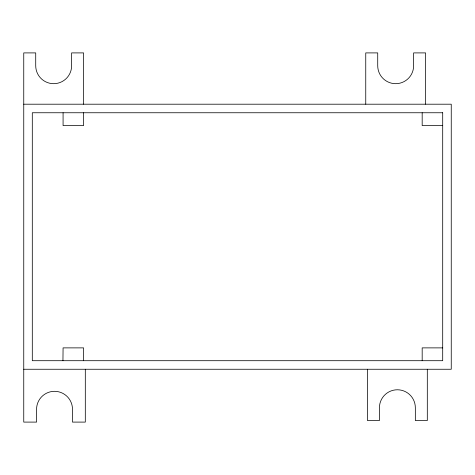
<?xml version="1.0" encoding="UTF-8"?>
<svg xmlns="http://www.w3.org/2000/svg" width="475" height="475" viewBox="0 0 475 475"><rect width="100%" height="100%" fill="white"/><g stroke="black" fill="none" stroke-linecap="round" stroke-linejoin="round"><path stroke-width="0.71" d="M62.943 360.703L63.08 347.878L83.6 347.878L83.6 360.703M23.75 104.203L451.25 104.203L451.25 369.253L23.75 369.253M442.7 125.578L422.18 125.578L422.18 112.753M442.7 347.878L422.18 347.878L422.18 360.703M427.31 369.253L427.31 420.553L415.34 420.553L415.34 407.728A17.955 17.955 0 0 0 397.385 389.773A17.955 17.955 0 0 0 379.43 407.728L379.43 420.553L367.46 420.553L367.46 369.253M425.6 104.203L425.6 52.903L413.63 52.903L413.63 65.728A17.955 17.955 0 0 1 395.675 83.683A17.955 17.955 0 0 1 377.72 65.728L377.72 52.903L365.75 52.903L365.75 104.203M85.31 369.253L85.31 422.097L72.485 422.097L72.485 409.272A17.955 17.955 0 0 0 54.53 391.317A17.955 17.955 0 0 0 36.575 409.272L36.575 422.097L23.75 422.097L23.75 52.903L35.72 52.903L35.72 65.728A17.955 17.955 0 0 0 53.675 83.683A17.955 17.955 0 0 0 71.63 65.728L71.63 52.903L83.6 52.903L83.6 104.203M83.6 112.753L83.6 125.578L63.08 125.578L63.08 112.753M442.7 112.753L32.3 112.753L32.3 360.703L442.7 360.703L442.7 112.753"/></g></svg>
